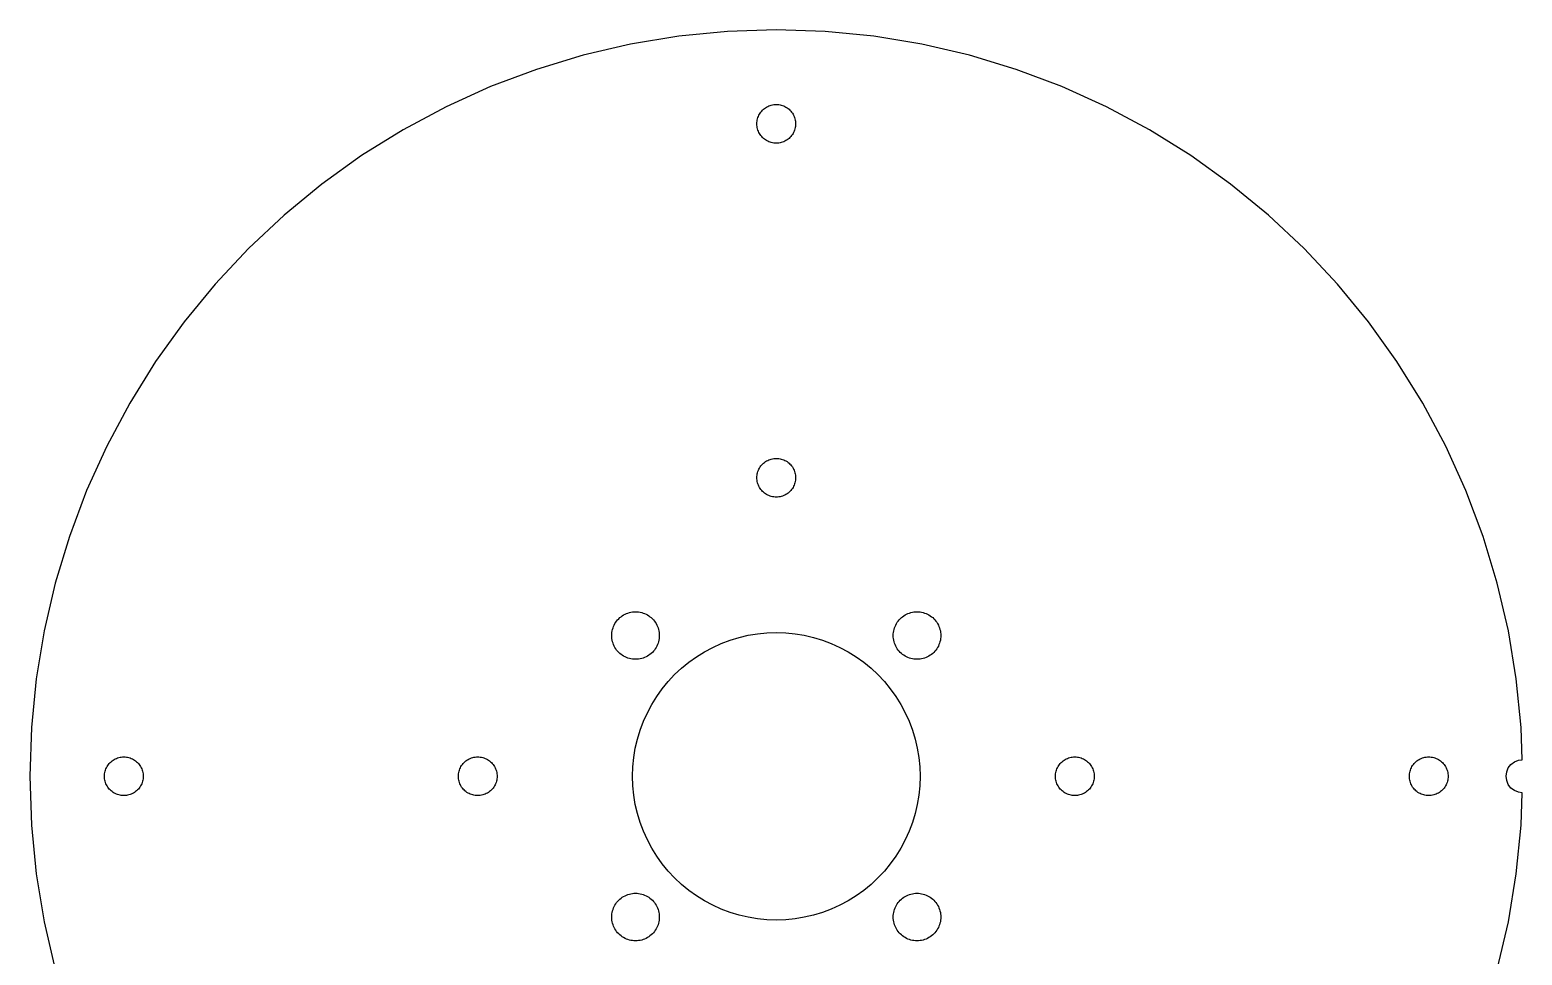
# Model space of a CAD drawing. Header units: metres. Extents: x -68 to 67, y -68 to 68.
# Drawn here: x -67.5 to 67.5, y -16.2 to 67.5 of the extents above; entities that cross this region are included whole.
import ezdxf

# ---------------------------------------------------------------- set-up
doc = ezdxf.new("R2010")
doc.units = ezdxf.units.M

msp = doc.modelspace()

# ---------------------------------------------------------------- linework, layer by layer
for p, q in [((0, 67.5), (-4.4147, 67.3555)), ((4.4147, 67.3555), (0, 67.5)), ((-13.1686, 66.203), (-17.4703, 65.2)), ((-8.81052, 66.9225), (-13.1686, 66.203)), ((-4.4147, 67.3555), (-8.81052, 66.9225)), ((8.81052, 66.9225), (4.4147, 67.3555)), ((13.1686, 66.203), (8.81052, 66.9225)), ((17.4703, 65.2), (13.1686, 66.203)), ((-17.4703, 65.2), (-21.6972, 63.9178)), ((21.6972, 63.9178), (17.4703, 65.2)), ((-21.6972, 63.9178), (-25.8311, 62.3619)), ((25.8311, 62.3619), (21.6972, 63.9178)), ((-25.8311, 62.3619), (-29.8545, 60.5389)), ((29.8545, 60.5389), (25.8311, 62.3619)), ((-0.3414, 60.7164), (-0.228409, 60.735)), ((-0.228409, 60.735), (-0.114441, 60.7462)), ((-0.114441, 60.7462), (0, 60.75)), ((0, 60.75), (0.114441, 60.7462)), ((0.114441, 60.7462), (0.228409, 60.735)), ((0.228409, 60.735), (0.3414, 60.7164)), ((-29.8545, 60.5389), (-33.75, 58.4567)), ((-1.71637, 59.3414), (-1.69037, 59.4529)), ((-1.69037, 59.4529), (-1.65712, 59.5625)), ((-1.65712, 59.5625), (-1.61678, 59.6697)), ((-1.61678, 59.6697), (-1.56952, 59.774)), ((-1.56952, 59.774), (-1.51553, 59.875)), ((-1.51553, 59.875), (-1.45506, 59.9722)), ((-1.45506, 59.9722), (-1.38837, 60.0653)), ((-1.38837, 60.0653), (-1.31572, 60.1539)), ((-1.31572, 60.1539), (-1.23743, 60.2374)), ((-1.23743, 60.2374), (-1.15385, 60.3157)), ((-1.15385, 60.3157), (-1.06532, 60.3884)), ((-1.06532, 60.3884), (-0.972244, 60.4551)), ((-0.972244, 60.4551), (-0.875, 60.5155)), ((-0.875, 60.5155), (-0.774002, 60.5695)), ((-0.774002, 60.5695), (-0.669693, 60.6168)), ((-0.669693, 60.6168), (-0.562515, 60.6571)), ((-0.562515, 60.6571), (-0.452927, 60.6904)), ((-0.452927, 60.6904), (-0.3414, 60.7164)), ((0.3414, 60.7164), (0.452927, 60.6904)), ((0.452927, 60.6904), (0.562515, 60.6571)), ((0.562515, 60.6571), (0.669693, 60.6168)), ((0.669693, 60.6168), (0.774002, 60.5695)), ((0.774002, 60.5695), (0.875, 60.5155)), ((0.875, 60.5155), (0.972244, 60.4551)), ((0.972244, 60.4551), (1.06532, 60.3884)), ((1.06532, 60.3884), (1.15385, 60.3157)), ((1.15385, 60.3157), (1.23743, 60.2374)), ((1.23743, 60.2374), (1.31572, 60.1539)), ((1.31572, 60.1539), (1.38837, 60.0653)), ((1.38837, 60.0653), (1.45506, 59.9722)), ((1.45506, 59.9722), (1.51553, 59.875)), ((1.51553, 59.875), (1.56952, 59.774)), ((1.56952, 59.774), (1.61678, 59.6697)), ((1.61678, 59.6697), (1.65712, 59.5625)), ((1.65712, 59.5625), (1.69037, 59.4529)), ((1.69037, 59.4529), (1.71637, 59.3414)), ((33.75, 58.4567), (29.8545, 60.5389)), ((-33.75, 58.4567), (-37.501, 56.1242)), ((-1.75, 59), (-1.74625, 59.1144)), ((-1.74625, 58.8855), (-1.75, 59)), ((-1.74625, 59.1144), (-1.73502, 59.2284)), ((-1.73502, 58.7716), (-1.74625, 58.8855)), ((-1.73502, 59.2284), (-1.71637, 59.3414)), ((-1.71637, 58.6586), (-1.73502, 58.7716)), ((-1.69037, 58.5471), (-1.71637, 58.6586)), ((-1.65712, 58.4375), (-1.69037, 58.5471)), ((-1.61678, 58.3303), (-1.65712, 58.4375)), ((-1.56952, 58.226), (-1.61678, 58.3303)), ((-1.51553, 58.125), (-1.56952, 58.226)), ((-1.45506, 58.0277), (-1.51553, 58.125)), ((1.51553, 58.125), (1.45506, 58.0277)), ((1.56952, 58.226), (1.51553, 58.125)), ((1.61678, 58.3303), (1.56952, 58.226)), ((1.65712, 58.4375), (1.61678, 58.3303)), ((1.69037, 58.5471), (1.65712, 58.4375)), ((1.71637, 58.6586), (1.69037, 58.5471)), ((1.71637, 59.3414), (1.73502, 59.2284)), ((1.73502, 58.7716), (1.71637, 58.6586)), ((1.73502, 59.2284), (1.74625, 59.1144)), ((1.74625, 58.8855), (1.73502, 58.7716)), ((1.74625, 59.1144), (1.75, 59)), ((1.75, 59), (1.74625, 58.8855)), ((37.501, 56.1242), (33.75, 58.4567)), ((-1.38837, 57.9347), (-1.45506, 58.0277)), ((-1.31572, 57.8461), (-1.38837, 57.9347)), ((-1.23743, 57.7626), (-1.31572, 57.8461)), ((-1.15385, 57.6843), (-1.23743, 57.7626)), ((-1.06532, 57.6116), (-1.15385, 57.6843)), ((-0.972244, 57.5449), (-1.06532, 57.6116)), ((-0.875, 57.4845), (-0.972244, 57.5449)), ((-0.774002, 57.4305), (-0.875, 57.4845)), ((-0.669693, 57.3832), (-0.774002, 57.4305)), ((-0.562515, 57.3429), (-0.669693, 57.3832)), ((-0.452927, 57.3096), (-0.562515, 57.3429)), ((-0.3414, 57.2836), (-0.452927, 57.3096)), ((-0.228409, 57.265), (-0.3414, 57.2836)), ((-0.114441, 57.2537), (-0.228409, 57.265)), ((0, 57.25), (-0.114441, 57.2537)), ((0.114441, 57.2537), (0, 57.25)), ((0.228409, 57.265), (0.114441, 57.2537)), ((0.3414, 57.2836), (0.228409, 57.265)), ((0.452927, 57.3096), (0.3414, 57.2836)), ((0.562515, 57.3429), (0.452927, 57.3096)), ((0.669693, 57.3832), (0.562515, 57.3429)), ((0.774002, 57.4305), (0.669693, 57.3832)), ((0.875, 57.4845), (0.774002, 57.4305)), ((0.972244, 57.5449), (0.875, 57.4845)), ((1.06532, 57.6116), (0.972244, 57.5449)), ((1.15385, 57.6843), (1.06532, 57.6116)), ((1.23743, 57.7626), (1.15385, 57.6843)), ((1.31572, 57.8461), (1.23743, 57.7626)), ((1.38837, 57.9347), (1.31572, 57.8461)), ((1.45506, 58.0277), (1.38837, 57.9347)), ((-37.501, 56.1242), (-41.0914, 53.5513)), ((41.0914, 53.5513), (37.501, 56.1242)), ((-41.0914, 53.5513), (-44.5058, 50.7492)), ((44.5058, 50.7492), (41.0914, 53.5513)), ((-44.5058, 50.7492), (-47.7297, 47.7297)), ((47.7297, 47.7297), (44.5058, 50.7492)), ((-47.7297, 47.7297), (-50.7492, 44.5058)), ((50.7492, 44.5058), (47.7297, 47.7297)), ((-50.7492, 44.5058), (-53.5513, 41.0914)), ((53.5513, 41.0914), (50.7492, 44.5058)), ((-53.5513, 41.0914), (-56.1242, 37.501)), ((56.1242, 37.501), (53.5513, 41.0914)), ((-56.1242, 37.501), (-58.4567, 33.75)), ((58.4567, 33.75), (56.1242, 37.501)), ((-58.4567, 33.75), (-60.5389, 29.8545)), ((60.5389, 29.8545), (58.4567, 33.75)), ((-60.5389, 29.8545), (-62.3619, 25.8311)), ((62.3619, 25.8311), (60.5389, 29.8545)), ((-1.15385, 28.3157), (-1.06532, 28.3884)), ((-1.06532, 28.3884), (-0.972244, 28.4551)), ((-0.972244, 28.4551), (-0.875, 28.5155)), ((-0.875, 28.5155), (-0.774002, 28.5695)), ((-0.774002, 28.5695), (-0.669693, 28.6168)), ((-0.669693, 28.6168), (-0.562515, 28.6571)), ((-0.562515, 28.6571), (-0.452927, 28.6904)), ((-0.452927, 28.6904), (-0.3414, 28.7164)), ((-0.3414, 28.7164), (-0.228409, 28.735)), ((-0.228409, 28.735), (-0.114441, 28.7462)), ((-0.114441, 28.7462), (0, 28.75)), ((0, 28.75), (0.114441, 28.7462)), ((0.114441, 28.7462), (0.228409, 28.735)), ((0.228409, 28.735), (0.3414, 28.7164)), ((0.3414, 28.7164), (0.452927, 28.6904)), ((0.452927, 28.6904), (0.562515, 28.6571)), ((0.562515, 28.6571), (0.669693, 28.6168)), ((0.669693, 28.6168), (0.774002, 28.5695)), ((0.774002, 28.5695), (0.875, 28.5155)), ((0.875, 28.5155), (0.972244, 28.4551)), ((0.972244, 28.4551), (1.06532, 28.3884)), ((1.06532, 28.3884), (1.15385, 28.3157)), ((-1.75, 27), (-1.74625, 27.1144)), ((-1.74625, 26.8855), (-1.75, 27)), ((-1.74625, 27.1144), (-1.73502, 27.2284)), ((-1.73502, 27.2284), (-1.71637, 27.3414)), ((-1.71637, 27.3414), (-1.69037, 27.4529)), ((-1.69037, 27.4529), (-1.65712, 27.5625)), ((-1.65712, 27.5625), (-1.61678, 27.6697)), ((-1.61678, 27.6697), (-1.56952, 27.774)), ((-1.56952, 27.774), (-1.51553, 27.875)), ((-1.51553, 27.875), (-1.45506, 27.9722)), ((-1.45506, 27.9722), (-1.38837, 28.0653)), ((-1.38837, 28.0653), (-1.31572, 28.1539)), ((-1.31572, 28.1539), (-1.23743, 28.2374)), ((-1.23743, 28.2374), (-1.15385, 28.3157)), ((1.15385, 28.3157), (1.23743, 28.2374)), ((1.23743, 28.2374), (1.31572, 28.1539)), ((1.31572, 28.1539), (1.38837, 28.0653)), ((1.38837, 28.0653), (1.45506, 27.9722)), ((1.45506, 27.9722), (1.51553, 27.875)), ((1.51553, 27.875), (1.56952, 27.774)), ((1.56952, 27.774), (1.61678, 27.6697)), ((1.61678, 27.6697), (1.65712, 27.5625)), ((1.65712, 27.5625), (1.69037, 27.4529)), ((1.69037, 27.4529), (1.71637, 27.3414)), ((1.71637, 27.3414), (1.73502, 27.2284)), ((1.73502, 27.2284), (1.74625, 27.1144)), ((1.74625, 27.1144), (1.75, 27)), ((1.75, 27), (1.74625, 26.8855)), ((-62.3619, 25.8311), (-63.9178, 21.6972)), ((-1.73502, 26.7716), (-1.74625, 26.8855)), ((-1.71637, 26.6586), (-1.73502, 26.7716)), ((-1.69037, 26.5471), (-1.71637, 26.6586)), ((-1.65712, 26.4375), (-1.69037, 26.5471)), ((-1.61678, 26.3303), (-1.65712, 26.4375)), ((-1.56952, 26.226), (-1.61678, 26.3303)), ((-1.51553, 26.125), (-1.56952, 26.226)), ((-1.45506, 26.0277), (-1.51553, 26.125)), ((-1.38837, 25.9347), (-1.45506, 26.0277)), ((-1.31572, 25.8461), (-1.38837, 25.9347)), ((-1.23743, 25.7626), (-1.31572, 25.8461)), ((-1.15385, 25.6843), (-1.23743, 25.7626)), ((-1.06532, 25.6116), (-1.15385, 25.6843)), ((1.15385, 25.6843), (1.06532, 25.6116)), ((1.23743, 25.7626), (1.15385, 25.6843)), ((1.31572, 25.8461), (1.23743, 25.7626)), ((1.38837, 25.9347), (1.31572, 25.8461)), ((1.45506, 26.0277), (1.38837, 25.9347)), ((1.51553, 26.125), (1.45506, 26.0277)), ((1.56952, 26.226), (1.51553, 26.125)), ((1.61678, 26.3303), (1.56952, 26.226)), ((1.65712, 26.4375), (1.61678, 26.3303)), ((1.69037, 26.5471), (1.65712, 26.4375)), ((1.71637, 26.6586), (1.69037, 26.5471)), ((1.73502, 26.7716), (1.71637, 26.6586)), ((1.74625, 26.8855), (1.73502, 26.7716)), ((63.9178, 21.6972), (62.3619, 25.8311)), ((-0.972244, 25.5449), (-1.06532, 25.6116)), ((-0.875, 25.4845), (-0.972244, 25.5449)), ((-0.774002, 25.4305), (-0.875, 25.4845)), ((-0.669693, 25.3832), (-0.774002, 25.4305)), ((-0.562515, 25.3429), (-0.669693, 25.3832)), ((-0.452927, 25.3096), (-0.562515, 25.3429)), ((-0.3414, 25.2836), (-0.452927, 25.3096)), ((-0.228409, 25.265), (-0.3414, 25.2836)), ((-0.114441, 25.2537), (-0.228409, 25.265)), ((0, 25.25), (-0.114441, 25.2537)), ((0.114441, 25.2537), (0, 25.25)), ((0.228409, 25.265), (0.114441, 25.2537)), ((0.3414, 25.2836), (0.228409, 25.265)), ((0.452927, 25.3096), (0.3414, 25.2836)), ((0.562515, 25.3429), (0.452927, 25.3096)), ((0.669693, 25.3832), (0.562515, 25.3429)), ((0.774002, 25.4305), (0.669693, 25.3832)), ((0.875, 25.4845), (0.774002, 25.4305)), ((0.972244, 25.5449), (0.875, 25.4845)), ((1.06532, 25.6116), (0.972244, 25.5449)), ((-63.9178, 21.6972), (-65.2, 17.4703)), ((65.2, 17.4703), (63.9178, 21.6972)), ((-65.2, 17.4703), (-66.203, 13.1686)), ((66.203, 13.1686), (65.2, 17.4703)), ((-13.1474, 14.8366), (-13.0085, 14.8595)), ((-13.0085, 14.8595), (-12.8685, 14.8733)), ((-12.8685, 14.8733), (-12.7279, 14.8779)), ((-12.7279, 14.8779), (-12.5873, 14.8733)), ((-12.5873, 14.8733), (-12.4473, 14.8595)), ((-12.4473, 14.8595), (-12.3085, 14.8366)), ((12.3085, 14.8366), (12.4473, 14.8595)), ((12.4473, 14.8595), (12.5873, 14.8733)), ((12.5873, 14.8733), (12.7279, 14.8779)), ((12.7279, 14.8779), (12.8685, 14.8733)), ((12.8685, 14.8733), (13.0085, 14.8595)), ((13.0085, 14.8595), (13.1474, 14.8366)), ((-14.7638, 13.419), (-14.7142, 13.5507)), ((-14.7142, 13.5507), (-14.6562, 13.6788)), ((-14.6562, 13.6788), (-14.5899, 13.8029)), ((-14.5899, 13.8029), (-14.5156, 13.9224)), ((-14.5156, 13.9224), (-14.4336, 14.0368)), ((-14.4336, 14.0368), (-14.3444, 14.1455)), ((-14.3444, 14.1455), (-14.2482, 14.2482)), ((-14.2482, 14.2482), (-14.1455, 14.3444)), ((-14.1455, 14.3444), (-14.0368, 14.4336)), ((-14.0368, 14.4336), (-13.9224, 14.5156)), ((-13.9224, 14.5156), (-13.8029, 14.5899)), ((-13.8029, 14.5899), (-13.6788, 14.6562)), ((-13.6788, 14.6562), (-13.5507, 14.7142)), ((-13.5507, 14.7142), (-13.419, 14.7638)), ((-13.419, 14.7638), (-13.2844, 14.8047)), ((-13.2844, 14.8047), (-13.1474, 14.8366)), ((-12.3085, 14.8366), (-12.1714, 14.8047)), ((-12.1714, 14.8047), (-12.0368, 14.7638)), ((-12.0368, 14.7638), (-11.9052, 14.7142)), ((-11.9052, 14.7142), (-11.777, 14.6562)), ((-11.777, 14.6562), (-11.6529, 14.5899)), ((-11.6529, 14.5899), (-11.5334, 14.5156)), ((-11.5334, 14.5156), (-11.4191, 14.4336)), ((-11.4191, 14.4336), (-11.3103, 14.3444)), ((-11.3103, 14.3444), (-11.2076, 14.2482)), ((-11.2076, 14.2482), (-11.1115, 14.1455)), ((-11.1115, 14.1455), (-11.0222, 14.0368)), ((-11.0222, 14.0368), (-10.9403, 13.9224)), ((-10.9403, 13.9224), (-10.866, 13.8029)), ((-10.866, 13.8029), (-10.7996, 13.6788)), ((-10.7996, 13.6788), (-10.7416, 13.5507)), ((-10.7416, 13.5507), (-10.692, 13.419)), ((10.692, 13.419), (10.7416, 13.5507)), ((10.7416, 13.5507), (10.7996, 13.6788)), ((10.7996, 13.6788), (10.866, 13.8029)), ((10.866, 13.8029), (10.9403, 13.9224)), ((10.9403, 13.9224), (11.0222, 14.0368)), ((11.0222, 14.0368), (11.1115, 14.1455)), ((11.1115, 14.1455), (11.2076, 14.2482)), ((11.2076, 14.2482), (11.3103, 14.3444)), ((11.3103, 14.3444), (11.4191, 14.4336)), ((11.4191, 14.4336), (11.5334, 14.5156)), ((11.5334, 14.5156), (11.6529, 14.5899)), ((11.6529, 14.5899), (11.777, 14.6562)), ((11.777, 14.6562), (11.9052, 14.7142)), ((11.9052, 14.7142), (12.0368, 14.7638)), ((12.0368, 14.7638), (12.1714, 14.8047)), ((12.1714, 14.8047), (12.3085, 14.8366)), ((13.1474, 14.8366), (13.2844, 14.8047)), ((13.2844, 14.8047), (13.419, 14.7638)), ((13.419, 14.7638), (13.5507, 14.7142)), ((13.5507, 14.7142), (13.6788, 14.6562)), ((13.6788, 14.6562), (13.8029, 14.5899)), ((13.8029, 14.5899), (13.9224, 14.5156)), ((13.9224, 14.5156), (14.0368, 14.4336)), ((14.0368, 14.4336), (14.1455, 14.3444)), ((14.1455, 14.3444), (14.2482, 14.2482)), ((14.2482, 14.2482), (14.3444, 14.1455)), ((14.3444, 14.1455), (14.4336, 14.0368)), ((14.4336, 14.0368), (14.5156, 13.9224)), ((14.5156, 13.9224), (14.5899, 13.8029)), ((14.5899, 13.8029), (14.6562, 13.6788)), ((14.6562, 13.6788), (14.7142, 13.5507)), ((14.7142, 13.5507), (14.7638, 13.419)), ((-66.203, 13.1686), (-66.9225, 8.81052)), ((-14.8779, 12.7279), (-14.8733, 12.8685)), ((-14.8733, 12.5873), (-14.8779, 12.7279)), ((-14.8733, 12.8685), (-14.8595, 13.0085)), ((-14.8595, 12.4473), (-14.8733, 12.5873)), ((-14.8595, 13.0085), (-14.8366, 13.1474)), ((-14.8366, 12.3085), (-14.8595, 12.4473)), ((-14.8366, 13.1474), (-14.8047, 13.2844)), ((-14.8047, 12.1714), (-14.8366, 12.3085)), ((-14.8047, 13.2844), (-14.7638, 13.419)), ((-14.7638, 12.0368), (-14.8047, 12.1714)), ((-10.692, 13.419), (-10.6512, 13.2844)), ((-10.6512, 12.1714), (-10.692, 12.0368)), ((-10.6512, 13.2844), (-10.6192, 13.1474)), ((-10.6192, 12.3085), (-10.6512, 12.1714)), ((-10.6192, 13.1474), (-10.5963, 13.0085)), ((-10.5963, 12.4473), (-10.6192, 12.3085)), ((-10.5963, 13.0085), (-10.5825, 12.8685)), ((-10.5825, 12.5873), (-10.5963, 12.4473)), ((-10.5825, 12.8685), (-10.5779, 12.7279)), ((-10.5779, 12.7279), (-10.5825, 12.5873)), ((-4.97488, 12.0104), (-4.17871, 12.3101)), ((-4.17871, 12.3101), (-3.36464, 12.557)), ((-3.36464, 12.557), (-2.53616, 12.7502)), ((-2.53616, 12.7502), (-1.69684, 12.8888)), ((-1.69684, 12.8888), (-0.850235, 12.9722)), ((-0.850235, 12.9722), (0, 13)), ((0, 13), (0.850235, 12.9722)), ((0.850235, 12.9722), (1.69684, 12.8888)), ((1.69684, 12.8888), (2.53616, 12.7502)), ((2.53616, 12.7502), (3.36464, 12.557)), ((3.36464, 12.557), (4.17871, 12.3101)), ((4.17871, 12.3101), (4.97488, 12.0104)), ((10.5779, 12.7279), (10.5825, 12.8685)), ((10.5825, 12.5873), (10.5779, 12.7279)), ((10.5825, 12.8685), (10.5963, 13.0085)), ((10.5963, 12.4473), (10.5825, 12.5873)), ((10.5963, 13.0085), (10.6192, 13.1474)), ((10.6192, 12.3085), (10.5963, 12.4473)), ((10.6192, 13.1474), (10.6512, 13.2844)), ((10.6512, 12.1714), (10.6192, 12.3085)), ((10.6512, 13.2844), (10.692, 13.419)), ((10.692, 12.0368), (10.6512, 12.1714)), ((14.7638, 13.419), (14.8047, 13.2844)), ((14.8047, 12.1714), (14.7638, 12.0368)), ((14.8047, 13.2844), (14.8366, 13.1474)), ((14.8366, 12.3085), (14.8047, 12.1714)), ((14.8366, 13.1474), (14.8595, 13.0085)), ((14.8595, 12.4473), (14.8366, 12.3085)), ((14.8595, 13.0085), (14.8733, 12.8685)), ((14.8733, 12.5873), (14.8595, 12.4473)), ((14.8733, 12.8685), (14.8779, 12.7279)), ((14.8779, 12.7279), (14.8733, 12.5873)), ((66.9225, 8.81052), (66.203, 13.1686)), ((-14.7142, 11.9052), (-14.7638, 12.0368)), ((-14.6562, 11.777), (-14.7142, 11.9052)), ((-14.5899, 11.6529), (-14.6562, 11.777)), ((-14.5156, 11.5334), (-14.5899, 11.6529)), ((-14.4336, 11.4191), (-14.5156, 11.5334)), ((-14.3444, 11.3103), (-14.4336, 11.4191)), ((-14.2482, 11.2076), (-14.3444, 11.3103)), ((-14.1455, 11.1115), (-14.2482, 11.2076)), ((-14.0368, 11.0222), (-14.1455, 11.1115)), ((-13.9224, 10.9403), (-14.0368, 11.0222)), ((-13.8029, 10.866), (-13.9224, 10.9403)), ((-13.6788, 10.7996), (-13.8029, 10.866)), ((-13.5507, 10.7416), (-13.6788, 10.7996)), ((-11.777, 10.7996), (-11.9052, 10.7416)), ((-11.6529, 10.866), (-11.777, 10.7996)), ((-11.5334, 10.9403), (-11.6529, 10.866)), ((-11.4191, 11.0222), (-11.5334, 10.9403)), ((-11.3103, 11.1115), (-11.4191, 11.0222)), ((-11.2076, 11.2076), (-11.3103, 11.1115)), ((-11.1115, 11.3103), (-11.2076, 11.2076)), ((-11.0222, 11.4191), (-11.1115, 11.3103)), ((-10.9403, 11.5334), (-11.0222, 11.4191)), ((-10.866, 11.6529), (-10.9403, 11.5334)), ((-10.7996, 11.777), (-10.866, 11.6529)), ((-10.7416, 11.9052), (-10.7996, 11.777)), ((-10.692, 12.0368), (-10.7416, 11.9052)), ((-7.91389, 10.3136), (-7.22241, 10.8091)), ((-7.22241, 10.8091), (-6.5, 11.2583)), ((-6.5, 11.2583), (-5.74974, 11.6593)), ((-5.74974, 11.6593), (-4.97488, 12.0104)), ((4.97488, 12.0104), (5.74974, 11.6593)), ((5.74974, 11.6593), (6.5, 11.2583)), ((6.5, 11.2583), (7.22241, 10.8091)), ((7.22241, 10.8091), (7.91389, 10.3136)), ((10.7416, 11.9052), (10.692, 12.0368)), ((10.7996, 11.777), (10.7416, 11.9052)), ((10.866, 11.6529), (10.7996, 11.777)), ((10.9403, 11.5334), (10.866, 11.6529)), ((11.0222, 11.4191), (10.9403, 11.5334)), ((11.1115, 11.3103), (11.0222, 11.4191)), ((11.2076, 11.2076), (11.1115, 11.3103)), ((11.3103, 11.1115), (11.2076, 11.2076)), ((11.4191, 11.0222), (11.3103, 11.1115)), ((11.5334, 10.9403), (11.4191, 11.0222)), ((11.6529, 10.866), (11.5334, 10.9403)), ((11.777, 10.7996), (11.6529, 10.866)), ((11.9052, 10.7416), (11.777, 10.7996)), ((13.6788, 10.7996), (13.5507, 10.7416)), ((13.8029, 10.866), (13.6788, 10.7996)), ((13.9224, 10.9403), (13.8029, 10.866)), ((14.0368, 11.0222), (13.9224, 10.9403)), ((14.1455, 11.1115), (14.0368, 11.0222)), ((14.2482, 11.2076), (14.1455, 11.1115)), ((14.3444, 11.3103), (14.2482, 11.2076)), ((14.4336, 11.4191), (14.3444, 11.3103)), ((14.5156, 11.5334), (14.4336, 11.4191)), ((14.5899, 11.6529), (14.5156, 11.5334)), ((14.6562, 11.777), (14.5899, 11.6529)), ((14.7142, 11.9052), (14.6562, 11.777)), ((14.7638, 12.0368), (14.7142, 11.9052)), ((-13.419, 10.692), (-13.5507, 10.7416)), ((-13.2844, 10.6512), (-13.419, 10.692)), ((-13.1474, 10.6192), (-13.2844, 10.6512)), ((-13.0085, 10.5963), (-13.1474, 10.6192)), ((-12.8685, 10.5825), (-13.0085, 10.5963)), ((-12.7279, 10.5779), (-12.8685, 10.5825)), ((-12.5873, 10.5825), (-12.7279, 10.5779)), ((-12.4473, 10.5963), (-12.5873, 10.5825)), ((-12.3085, 10.6192), (-12.4473, 10.5963)), ((-12.1714, 10.6512), (-12.3085, 10.6192)), ((-12.0368, 10.692), (-12.1714, 10.6512)), ((-11.9052, 10.7416), (-12.0368, 10.692)), ((-9.19238, 9.19238), (-8.57149, 9.77391)), ((-8.57149, 9.77391), (-7.91389, 10.3136)), ((7.91389, 10.3136), (8.57149, 9.77391)), ((8.57149, 9.77391), (9.19238, 9.19238)), ((12.0368, 10.692), (11.9052, 10.7416)), ((12.1714, 10.6512), (12.0368, 10.692)), ((12.3085, 10.6192), (12.1714, 10.6512)), ((12.4473, 10.5963), (12.3085, 10.6192)), ((12.5873, 10.5825), (12.4473, 10.5963)), ((12.7279, 10.5779), (12.5873, 10.5825)), ((12.8685, 10.5825), (12.7279, 10.5779)), ((13.0085, 10.5963), (12.8685, 10.5825)), ((13.1474, 10.6192), (13.0085, 10.5963)), ((13.2844, 10.6512), (13.1474, 10.6192)), ((13.419, 10.692), (13.2844, 10.6512)), ((13.5507, 10.7416), (13.419, 10.692)), ((-66.9225, 8.81052), (-67.3555, 4.4147)), ((-10.3136, 7.91389), (-9.77391, 8.57149)), ((-9.77391, 8.57149), (-9.19238, 9.19238)), ((9.19238, 9.19238), (9.77391, 8.57149)), ((9.77391, 8.57149), (10.3136, 7.91389)), ((67.3555, 4.4147), (66.9225, 8.81052)), ((-11.2583, 6.5), (-10.8091, 7.22241)), ((-10.8091, 7.22241), (-10.3136, 7.91389)), ((10.3136, 7.91389), (10.8091, 7.22241)), ((10.8091, 7.22241), (11.2583, 6.5)), ((-12.0104, 4.97488), (-11.6593, 5.74974)), ((-11.6593, 5.74974), (-11.2583, 6.5)), ((11.2583, 6.5), (11.6593, 5.74974)), ((11.6593, 5.74974), (12.0104, 4.97488)), ((-67.3555, 4.4147), (-67.5, 0)), ((-12.557, 3.36464), (-12.3101, 4.17871)), ((-12.3101, 4.17871), (-12.0104, 4.97488)), ((12.0104, 4.97488), (12.3101, 4.17871)), ((12.3101, 4.17871), (12.557, 3.36464)), ((67.4511, 1.49356), (67.3555, 4.4147)), ((-12.7502, 2.53616), (-12.557, 3.36464)), ((12.557, 3.36464), (12.7502, 2.53616)), ((-60.1539, 1.31572), (-60.0653, 1.38837)), ((-60.0653, 1.38837), (-59.9722, 1.45506)), ((-59.9722, 1.45506), (-59.875, 1.51553)), ((-59.875, 1.51553), (-59.774, 1.56952)), ((-59.774, 1.56952), (-59.6697, 1.61678)), ((-59.6697, 1.61678), (-59.5625, 1.65712)), ((-59.5625, 1.65712), (-59.4529, 1.69037)), ((-59.4529, 1.69037), (-59.3414, 1.71637)), ((-59.3414, 1.71637), (-59.2284, 1.73502)), ((-59.2284, 1.73502), (-59.1144, 1.74625)), ((-59.1144, 1.74625), (-59, 1.75)), ((-59, 1.75), (-58.8855, 1.74625)), ((-58.8855, 1.74625), (-58.7716, 1.73502)), ((-58.7716, 1.73502), (-58.6586, 1.71637)), ((-58.6586, 1.71637), (-58.5471, 1.69037)), ((-58.5471, 1.69037), (-58.4375, 1.65712)), ((-58.4375, 1.65712), (-58.3303, 1.61678)), ((-58.3303, 1.61678), (-58.226, 1.56952)), ((-58.226, 1.56952), (-58.125, 1.51553)), ((-58.125, 1.51553), (-58.0277, 1.45506)), ((-58.0277, 1.45506), (-57.9347, 1.38837)), ((-57.9347, 1.38837), (-57.8461, 1.31572)), ((-28.1539, 1.31572), (-28.0653, 1.38837)), ((-28.0653, 1.38837), (-27.9722, 1.45506)), ((-27.9722, 1.45506), (-27.875, 1.51553)), ((-27.875, 1.51553), (-27.774, 1.56952)), ((-27.774, 1.56952), (-27.6697, 1.61678)), ((-27.6697, 1.61678), (-27.5625, 1.65712)), ((-27.5625, 1.65712), (-27.4529, 1.69037)), ((-27.4529, 1.69037), (-27.3414, 1.71637)), ((-27.3414, 1.71637), (-27.2284, 1.73502)), ((-27.2284, 1.73502), (-27.1144, 1.74625)), ((-27.1144, 1.74625), (-27, 1.75)), ((-27, 1.75), (-26.8855, 1.74625)), ((-26.8855, 1.74625), (-26.7716, 1.73502)), ((-26.7716, 1.73502), (-26.6586, 1.71637)), ((-26.6586, 1.71637), (-26.5471, 1.69037)), ((-26.5471, 1.69037), (-26.4375, 1.65712)), ((-26.4375, 1.65712), (-26.3303, 1.61678)), ((-26.3303, 1.61678), (-26.226, 1.56952)), ((-26.226, 1.56952), (-26.125, 1.51553)), ((-26.125, 1.51553), (-26.0277, 1.45506)), ((-26.0277, 1.45506), (-25.9347, 1.38837)), ((-25.9347, 1.38837), (-25.8461, 1.31572)), ((-12.9722, 0.850235), (-12.8888, 1.69684)), ((-12.8888, 1.69684), (-12.7502, 2.53616)), ((12.7502, 2.53616), (12.8888, 1.69684)), ((12.8888, 1.69684), (12.9722, 0.850235)), ((25.8461, 1.31572), (25.9347, 1.38837)), ((25.9347, 1.38837), (26.0277, 1.45506)), ((26.0277, 1.45506), (26.125, 1.51553)), ((26.125, 1.51553), (26.226, 1.56952)), ((26.226, 1.56952), (26.3303, 1.61678)), ((26.3303, 1.61678), (26.4375, 1.65712)), ((26.4375, 1.65712), (26.5471, 1.69037)), ((26.5471, 1.69037), (26.6586, 1.71637)), ((26.6586, 1.71637), (26.7716, 1.73502)), ((26.7716, 1.73502), (26.8855, 1.74625)), ((26.8855, 1.74625), (27, 1.75)), ((27, 1.75), (27.1144, 1.74625)), ((27.1144, 1.74625), (27.2284, 1.73502)), ((27.2284, 1.73502), (27.3414, 1.71637)), ((27.3414, 1.71637), (27.4529, 1.69037)), ((27.4529, 1.69037), (27.5625, 1.65712)), ((27.5625, 1.65712), (27.6697, 1.61678)), ((27.6697, 1.61678), (27.774, 1.56952)), ((27.774, 1.56952), (27.875, 1.51553)), ((27.875, 1.51553), (27.9722, 1.45506)), ((27.9722, 1.45506), (28.0653, 1.38837)), ((28.0653, 1.38837), (28.1539, 1.31572)), ((57.8461, 1.31572), (57.9347, 1.38837)), ((57.9347, 1.38837), (58.0277, 1.45506)), ((58.0277, 1.45506), (58.125, 1.51553)), ((58.125, 1.51553), (58.226, 1.56952)), ((58.226, 1.56952), (58.3303, 1.61678)), ((58.3303, 1.61678), (58.4375, 1.65712)), ((58.4375, 1.65712), (58.5471, 1.69037)), ((58.5471, 1.69037), (58.6586, 1.71637)), ((58.6586, 1.71637), (58.7716, 1.73502)), ((58.7716, 1.73502), (58.8855, 1.74625)), ((58.8855, 1.74625), (59, 1.75)), ((59, 1.75), (59.1144, 1.74625)), ((59.1144, 1.74625), (59.2284, 1.73502)), ((59.2284, 1.73502), (59.3414, 1.71637)), ((59.3414, 1.71637), (59.4529, 1.69037)), ((59.4529, 1.69037), (59.5625, 1.65712)), ((59.5625, 1.65712), (59.6697, 1.61678)), ((59.6697, 1.61678), (59.774, 1.56952)), ((59.774, 1.56952), (59.875, 1.51553)), ((59.875, 1.51553), (59.9722, 1.45506)), ((59.9722, 1.45506), (60.0653, 1.38837)), ((60.0653, 1.38837), (60.1539, 1.31572)), ((66.75, 1.29903), (67.1118, 1.44888)), ((67.1118, 1.44888), (67.4511, 1.49356)), ((-67.5, 0), (-67.3555, -4.4147)), ((-60.75, 0), (-60.7462, 0.114441)), ((-60.7462, -0.114441), (-60.75, 0)), ((-60.7462, 0.114441), (-60.735, 0.228409)), ((-60.735, 0.228409), (-60.7164, 0.3414)), ((-60.7164, 0.3414), (-60.6904, 0.452927)), ((-60.6904, 0.452927), (-60.6571, 0.562515)), ((-60.6571, 0.562515), (-60.6168, 0.669693)), ((-60.6168, 0.669693), (-60.5695, 0.774002)), ((-60.5695, 0.774002), (-60.5155, 0.875)), ((-60.5155, 0.875), (-60.4551, 0.972244)), ((-60.4551, 0.972244), (-60.3884, 1.06532)), ((-60.3884, 1.06532), (-60.3157, 1.15385)), ((-60.3157, 1.15385), (-60.2374, 1.23743)), ((-60.2374, 1.23743), (-60.1539, 1.31572)), ((-57.8461, 1.31572), (-57.7626, 1.23743)), ((-57.7626, 1.23743), (-57.6843, 1.15385)), ((-57.6843, 1.15385), (-57.6116, 1.06532)), ((-57.6116, 1.06532), (-57.5449, 0.972244)), ((-57.5449, 0.972244), (-57.4845, 0.875)), ((-57.4845, 0.875), (-57.4305, 0.774002)), ((-57.4305, 0.774002), (-57.3832, 0.669693)), ((-57.3832, 0.669693), (-57.3429, 0.562515)), ((-57.3429, 0.562515), (-57.3096, 0.452927)), ((-57.3096, 0.452927), (-57.2836, 0.3414)), ((-57.2836, 0.3414), (-57.265, 0.228409)), ((-57.265, 0.228409), (-57.2537, 0.114441)), ((-57.2537, 0.114441), (-57.25, 0)), ((-57.25, 0), (-57.2537, -0.114441)), ((-28.75, 0), (-28.7462, 0.114441)), ((-28.7462, -0.114441), (-28.75, 0)), ((-28.7462, 0.114441), (-28.735, 0.228409)), ((-28.735, 0.228409), (-28.7164, 0.3414)), ((-28.7164, 0.3414), (-28.6904, 0.452927)), ((-28.6904, 0.452927), (-28.6571, 0.562515)), ((-28.6571, 0.562515), (-28.6168, 0.669693)), ((-28.6168, 0.669693), (-28.5695, 0.774002)), ((-28.5695, 0.774002), (-28.5155, 0.875)), ((-28.5155, 0.875), (-28.4551, 0.972244)), ((-28.4551, 0.972244), (-28.3884, 1.06532)), ((-28.3884, 1.06532), (-28.3157, 1.15385)), ((-28.3157, 1.15385), (-28.2374, 1.23743)), ((-28.2374, 1.23743), (-28.1539, 1.31572)), ((-25.8461, 1.31572), (-25.7626, 1.23743)), ((-25.7626, 1.23743), (-25.6843, 1.15385)), ((-25.6843, 1.15385), (-25.6116, 1.06532)), ((-25.6116, 1.06532), (-25.5449, 0.972244)), ((-25.5449, 0.972244), (-25.4845, 0.875)), ((-25.4845, 0.875), (-25.4305, 0.774002)), ((-25.4305, 0.774002), (-25.3832, 0.669693)), ((-25.3832, 0.669693), (-25.3429, 0.562515)), ((-25.3429, 0.562515), (-25.3096, 0.452927)), ((-25.3096, 0.452927), (-25.2836, 0.3414)), ((-25.2836, 0.3414), (-25.265, 0.228409)), ((-25.265, 0.228409), (-25.2537, 0.114441)), ((-25.2537, 0.114441), (-25.25, 0)), ((-25.25, 0), (-25.2537, -0.114441)), ((-13, 0), (-12.9722, 0.850235)), ((-12.9722, -0.850235), (-13, 0)), ((12.9722, 0.850235), (13, 0)), ((13, 0), (12.9722, -0.850235)), ((25.25, 0), (25.2537, 0.114441)), ((25.2537, -0.114441), (25.25, 0)), ((25.2537, 0.114441), (25.265, 0.228409)), ((25.265, 0.228409), (25.2836, 0.3414)), ((25.2836, 0.3414), (25.3096, 0.452927)), ((25.3096, 0.452927), (25.3429, 0.562515)), ((25.3429, 0.562515), (25.3832, 0.669693)), ((25.3832, 0.669693), (25.4305, 0.774002)), ((25.4305, 0.774002), (25.4845, 0.875)), ((25.4845, 0.875), (25.5449, 0.972244)), ((25.5449, 0.972244), (25.6116, 1.06532)), ((25.6116, 1.06532), (25.6843, 1.15385)), ((25.6843, 1.15385), (25.7626, 1.23743)), ((25.7626, 1.23743), (25.8461, 1.31572)), ((28.1539, 1.31572), (28.2374, 1.23743)), ((28.2374, 1.23743), (28.3157, 1.15385)), ((28.3157, 1.15385), (28.3884, 1.06532)), ((28.3884, 1.06532), (28.4551, 0.972244)), ((28.4551, 0.972244), (28.5155, 0.875)), ((28.5155, 0.875), (28.5695, 0.774002)), ((28.5695, 0.774002), (28.6168, 0.669693)), ((28.6168, 0.669693), (28.6571, 0.562515)), ((28.6571, 0.562515), (28.6904, 0.452927)), ((28.6904, 0.452927), (28.7164, 0.3414)), ((28.7164, 0.3414), (28.735, 0.228409)), ((28.735, 0.228409), (28.7462, 0.114441)), ((28.7462, 0.114441), (28.75, 0)), ((28.75, 0), (28.7462, -0.114441)), ((57.25, 0), (57.2537, 0.114441)), ((57.2537, -0.114441), (57.25, 0)), ((57.2537, 0.114441), (57.265, 0.228409)), ((57.265, 0.228409), (57.2836, 0.3414)), ((57.2836, 0.3414), (57.3096, 0.452927)), ((57.3096, 0.452927), (57.3429, 0.562515)), ((57.3429, 0.562515), (57.3832, 0.669693)), ((57.3832, 0.669693), (57.4305, 0.774002)), ((57.4305, 0.774002), (57.4845, 0.875)), ((57.4845, 0.875), (57.5449, 0.972244)), ((57.5449, 0.972244), (57.6116, 1.06532)), ((57.6116, 1.06532), (57.6843, 1.15385)), ((57.6843, 1.15385), (57.7626, 1.23743)), ((57.7626, 1.23743), (57.8461, 1.31572)), ((60.1539, 1.31572), (60.2374, 1.23743)), ((60.2374, 1.23743), (60.3157, 1.15385)), ((60.3157, 1.15385), (60.3884, 1.06532)), ((60.3884, 1.06532), (60.4551, 0.972244)), ((60.4551, 0.972244), (60.5155, 0.875)), ((60.5155, 0.875), (60.5695, 0.774002)), ((60.5695, 0.774002), (60.6168, 0.669693)), ((60.6168, 0.669693), (60.6571, 0.562515)), ((60.6571, 0.562515), (60.6904, 0.452927)), ((60.6904, 0.452927), (60.7164, 0.3414)), ((60.7164, 0.3414), (60.735, 0.228409)), ((60.735, 0.228409), (60.7462, 0.114441)), ((60.7462, 0.114441), (60.75, 0)), ((60.75, 0), (60.7462, -0.114441)), ((66, 0), (66.0511, 0.388214)), ((66.0511, -0.388214), (66, 0)), ((66.0511, 0.388214), (66.201, 0.75)), ((66.201, 0.75), (66.4393, 1.06065)), ((66.4393, 1.06065), (66.75, 1.29903)), ((-60.735, -0.228409), (-60.7462, -0.114441)), ((-60.7164, -0.3414), (-60.735, -0.228409)), ((-60.6904, -0.452927), (-60.7164, -0.3414)), ((-60.6571, -0.562515), (-60.6904, -0.452927)), ((-60.6168, -0.669693), (-60.6571, -0.562515)), ((-60.5695, -0.774002), (-60.6168, -0.669693)), ((-60.5155, -0.875), (-60.5695, -0.774002)), ((-60.4551, -0.972244), (-60.5155, -0.875)), ((-60.3884, -1.06532), (-60.4551, -0.972244)), ((-60.3157, -1.15385), (-60.3884, -1.06532)), ((-60.2374, -1.23743), (-60.3157, -1.15385)), ((-60.1539, -1.31572), (-60.2374, -1.23743)), ((-60.0653, -1.38837), (-60.1539, -1.31572)), ((-57.8461, -1.31572), (-57.9347, -1.38837)), ((-57.7626, -1.23743), (-57.8461, -1.31572)), ((-57.6843, -1.15385), (-57.7626, -1.23743)), ((-57.6116, -1.06532), (-57.6843, -1.15385)), ((-57.5449, -0.972244), (-57.6116, -1.06532)), ((-57.4845, -0.875), (-57.5449, -0.972244)), ((-57.4305, -0.774002), (-57.4845, -0.875)), ((-57.3832, -0.669693), (-57.4305, -0.774002)), ((-57.3429, -0.562515), (-57.3832, -0.669693)), ((-57.3096, -0.452927), (-57.3429, -0.562515)), ((-57.2836, -0.3414), (-57.3096, -0.452927)), ((-57.265, -0.228409), (-57.2836, -0.3414)), ((-57.2537, -0.114441), (-57.265, -0.228409)), ((-28.735, -0.228409), (-28.7462, -0.114441)), ((-28.7164, -0.3414), (-28.735, -0.228409)), ((-28.6904, -0.452927), (-28.7164, -0.3414)), ((-28.6571, -0.562515), (-28.6904, -0.452927)), ((-28.6168, -0.669693), (-28.6571, -0.562515)), ((-28.5695, -0.774002), (-28.6168, -0.669693)), ((-28.5155, -0.875), (-28.5695, -0.774002)), ((-28.4551, -0.972244), (-28.5155, -0.875)), ((-28.3884, -1.06532), (-28.4551, -0.972244)), ((-28.3157, -1.15385), (-28.3884, -1.06532)), ((-28.2374, -1.23743), (-28.3157, -1.15385)), ((-28.1539, -1.31572), (-28.2374, -1.23743)), ((-28.0653, -1.38837), (-28.1539, -1.31572)), ((-25.8461, -1.31572), (-25.9347, -1.38837)), ((-25.7626, -1.23743), (-25.8461, -1.31572)), ((-25.6843, -1.15385), (-25.7626, -1.23743)), ((-25.6116, -1.06532), (-25.6843, -1.15385)), ((-25.5449, -0.972244), (-25.6116, -1.06532)), ((-25.4845, -0.875), (-25.5449, -0.972244)), ((-25.4305, -0.774002), (-25.4845, -0.875)), ((-25.3832, -0.669693), (-25.4305, -0.774002)), ((-25.3429, -0.562515), (-25.3832, -0.669693)), ((-25.3096, -0.452927), (-25.3429, -0.562515)), ((-25.2836, -0.3414), (-25.3096, -0.452927)), ((-25.265, -0.228409), (-25.2836, -0.3414)), ((-25.2537, -0.114441), (-25.265, -0.228409)), ((-12.8888, -1.69684), (-12.9722, -0.850235)), ((12.9722, -0.850235), (12.8888, -1.69684)), ((25.265, -0.228409), (25.2537, -0.114441)), ((25.2836, -0.3414), (25.265, -0.228409)), ((25.3096, -0.452927), (25.2836, -0.3414)), ((25.3429, -0.562515), (25.3096, -0.452927)), ((25.3832, -0.669693), (25.3429, -0.562515)), ((25.4305, -0.774002), (25.3832, -0.669693)), ((25.4845, -0.875), (25.4305, -0.774002)), ((25.5449, -0.972244), (25.4845, -0.875)), ((25.6116, -1.06532), (25.5449, -0.972244)), ((25.6843, -1.15385), (25.6116, -1.06532)), ((25.7626, -1.23743), (25.6843, -1.15385)), ((25.8461, -1.31572), (25.7626, -1.23743)), ((25.9347, -1.38837), (25.8461, -1.31572)), ((28.1539, -1.31572), (28.0653, -1.38837)), ((28.2374, -1.23743), (28.1539, -1.31572)), ((28.3157, -1.15385), (28.2374, -1.23743)), ((28.3884, -1.06532), (28.3157, -1.15385)), ((28.4551, -0.972244), (28.3884, -1.06532)), ((28.5155, -0.875), (28.4551, -0.972244)), ((28.5695, -0.774002), (28.5155, -0.875)), ((28.6168, -0.669693), (28.5695, -0.774002)), ((28.6571, -0.562515), (28.6168, -0.669693)), ((28.6904, -0.452927), (28.6571, -0.562515)), ((28.7164, -0.3414), (28.6904, -0.452927)), ((28.735, -0.228409), (28.7164, -0.3414)), ((28.7462, -0.114441), (28.735, -0.228409)), ((57.265, -0.228409), (57.2537, -0.114441)), ((57.2836, -0.3414), (57.265, -0.228409)), ((57.3096, -0.452927), (57.2836, -0.3414)), ((57.3429, -0.562515), (57.3096, -0.452927)), ((57.3832, -0.669693), (57.3429, -0.562515)), ((57.4305, -0.774002), (57.3832, -0.669693)), ((57.4845, -0.875), (57.4305, -0.774002)), ((57.5449, -0.972244), (57.4845, -0.875)), ((57.6116, -1.06532), (57.5449, -0.972244)), ((57.6843, -1.15385), (57.6116, -1.06532)), ((57.7626, -1.23743), (57.6843, -1.15385)), ((57.8461, -1.31572), (57.7626, -1.23743)), ((57.9347, -1.38837), (57.8461, -1.31572)), ((60.1539, -1.31572), (60.0653, -1.38837)), ((60.2374, -1.23743), (60.1539, -1.31572)), ((60.3157, -1.15385), (60.2374, -1.23743)), ((60.3884, -1.06532), (60.3157, -1.15385)), ((60.4551, -0.972244), (60.3884, -1.06532)), ((60.5155, -0.875), (60.4551, -0.972244)), ((60.5695, -0.774002), (60.5155, -0.875)), ((60.6168, -0.669693), (60.5695, -0.774002)), ((60.6571, -0.562515), (60.6168, -0.669693)), ((60.6904, -0.452927), (60.6571, -0.562515)), ((60.7164, -0.3414), (60.6904, -0.452927)), ((60.735, -0.228409), (60.7164, -0.3414)), ((60.7462, -0.114441), (60.735, -0.228409)), ((66.201, -0.75), (66.0511, -0.388214)), ((66.4393, -1.06065), (66.201, -0.75)), ((66.75, -1.29903), (66.4393, -1.06065)), ((67.1118, -1.44888), (66.75, -1.29903)), ((-59.9722, -1.45506), (-60.0653, -1.38837)), ((-59.875, -1.51553), (-59.9722, -1.45506)), ((-59.774, -1.56952), (-59.875, -1.51553)), ((-59.6697, -1.61678), (-59.774, -1.56952)), ((-59.5625, -1.65712), (-59.6697, -1.61678)), ((-59.4529, -1.69037), (-59.5625, -1.65712)), ((-59.3414, -1.71637), (-59.4529, -1.69037)), ((-59.2284, -1.73502), (-59.3414, -1.71637)), ((-59.1144, -1.74625), (-59.2284, -1.73502)), ((-59, -1.75), (-59.1144, -1.74625)), ((-58.8855, -1.74625), (-59, -1.75)), ((-58.7716, -1.73502), (-58.8855, -1.74625)), ((-58.6586, -1.71637), (-58.7716, -1.73502)), ((-58.5471, -1.69037), (-58.6586, -1.71637)), ((-58.4375, -1.65712), (-58.5471, -1.69037)), ((-58.3303, -1.61678), (-58.4375, -1.65712)), ((-58.226, -1.56952), (-58.3303, -1.61678)), ((-58.125, -1.51553), (-58.226, -1.56952)), ((-58.0277, -1.45506), (-58.125, -1.51553)), ((-57.9347, -1.38837), (-58.0277, -1.45506)), ((-27.9722, -1.45506), (-28.0653, -1.38837)), ((-27.875, -1.51553), (-27.9722, -1.45506)), ((-27.774, -1.56952), (-27.875, -1.51553)), ((-27.6697, -1.61678), (-27.774, -1.56952)), ((-27.5625, -1.65712), (-27.6697, -1.61678)), ((-27.4529, -1.69037), (-27.5625, -1.65712)), ((-27.3414, -1.71637), (-27.4529, -1.69037)), ((-27.2284, -1.73502), (-27.3414, -1.71637)), ((-27.1144, -1.74625), (-27.2284, -1.73502)), ((-27, -1.75), (-27.1144, -1.74625)), ((-26.8855, -1.74625), (-27, -1.75)), ((-26.7716, -1.73502), (-26.8855, -1.74625)), ((-26.6586, -1.71637), (-26.7716, -1.73502)), ((-26.5471, -1.69037), (-26.6586, -1.71637)), ((-26.4375, -1.65712), (-26.5471, -1.69037)), ((-26.3303, -1.61678), (-26.4375, -1.65712)), ((-26.226, -1.56952), (-26.3303, -1.61678)), ((-26.125, -1.51553), (-26.226, -1.56952)), ((-26.0277, -1.45506), (-26.125, -1.51553)), ((-25.9347, -1.38837), (-26.0277, -1.45506)), ((-12.7502, -2.53616), (-12.8888, -1.69684)), ((-12.557, -3.36464), (-12.7502, -2.53616)), ((12.7502, -2.53616), (12.557, -3.36464)), ((12.8888, -1.69684), (12.7502, -2.53616)), ((26.0277, -1.45506), (25.9347, -1.38837)), ((26.125, -1.51553), (26.0277, -1.45506)), ((26.226, -1.56952), (26.125, -1.51553)), ((26.3303, -1.61678), (26.226, -1.56952)), ((26.4375, -1.65712), (26.3303, -1.61678)), ((26.5471, -1.69037), (26.4375, -1.65712)), ((26.6586, -1.71637), (26.5471, -1.69037)), ((26.7716, -1.73502), (26.6586, -1.71637)), ((26.8855, -1.74625), (26.7716, -1.73502)), ((27, -1.75), (26.8855, -1.74625)), ((27.1144, -1.74625), (27, -1.75)), ((27.2284, -1.73502), (27.1144, -1.74625)), ((27.3414, -1.71637), (27.2284, -1.73502)), ((27.4529, -1.69037), (27.3414, -1.71637)), ((27.5625, -1.65712), (27.4529, -1.69037)), ((27.6697, -1.61678), (27.5625, -1.65712)), ((27.774, -1.56952), (27.6697, -1.61678)), ((27.875, -1.51553), (27.774, -1.56952)), ((27.9722, -1.45506), (27.875, -1.51553)), ((28.0653, -1.38837), (27.9722, -1.45506)), ((58.0277, -1.45506), (57.9347, -1.38837)), ((58.125, -1.51553), (58.0277, -1.45506)), ((58.226, -1.56952), (58.125, -1.51553)), ((58.3303, -1.61678), (58.226, -1.56952)), ((58.4375, -1.65712), (58.3303, -1.61678)), ((58.5471, -1.69037), (58.4375, -1.65712)), ((58.6586, -1.71637), (58.5471, -1.69037)), ((58.7716, -1.73502), (58.6586, -1.71637)), ((58.8855, -1.74625), (58.7716, -1.73502)), ((59, -1.75), (58.8855, -1.74625)), ((59.1144, -1.74625), (59, -1.75)), ((59.2284, -1.73502), (59.1144, -1.74625)), ((59.3414, -1.71637), (59.2284, -1.73502)), ((59.4529, -1.69037), (59.3414, -1.71637)), ((59.5625, -1.65712), (59.4529, -1.69037)), ((59.6697, -1.61678), (59.5625, -1.65712)), ((59.774, -1.56952), (59.6697, -1.61678)), ((59.875, -1.51553), (59.774, -1.56952)), ((59.9722, -1.45506), (59.875, -1.51553)), ((60.0653, -1.38837), (59.9722, -1.45506)), ((67.4511, -1.49356), (67.1118, -1.44888)), ((67.3555, -4.4147), (67.4511, -1.49356)), ((-12.3101, -4.17871), (-12.557, -3.36464)), ((12.557, -3.36464), (12.3101, -4.17871)), ((-67.3555, -4.4147), (-66.9225, -8.81052)), ((-12.0104, -4.97488), (-12.3101, -4.17871)), ((-11.6593, -5.74974), (-12.0104, -4.97488)), ((12.0104, -4.97488), (11.6593, -5.74974)), ((12.3101, -4.17871), (12.0104, -4.97488)), ((66.9225, -8.81052), (67.3555, -4.4147)), ((-11.2583, -6.5), (-11.6593, -5.74974)), ((-10.8091, -7.22241), (-11.2583, -6.5)), ((11.2583, -6.5), (10.8091, -7.22241)), ((11.6593, -5.74974), (11.2583, -6.5)), ((-10.3136, -7.91389), (-10.8091, -7.22241)), ((-9.77391, -8.57149), (-10.3136, -7.91389)), ((10.3136, -7.91389), (9.77391, -8.57149)), ((10.8091, -7.22241), (10.3136, -7.91389)), ((-66.9225, -8.81052), (-66.203, -13.1686)), ((-9.19238, -9.19238), (-9.77391, -8.57149)), ((-8.57149, -9.77391), (-9.19238, -9.19238)), ((9.19238, -9.19238), (8.57149, -9.77391)), ((9.77391, -8.57149), (9.19238, -9.19238)), ((66.203, -13.1686), (66.9225, -8.81052)), ((-13.6788, -10.7996), (-13.5507, -10.7416)), ((-13.5507, -10.7416), (-13.419, -10.692)), ((-13.419, -10.692), (-13.2844, -10.6512)), ((-13.2844, -10.6512), (-13.1474, -10.6192)), ((-13.1474, -10.6192), (-13.0085, -10.5963)), ((-13.0085, -10.5963), (-12.8685, -10.5825)), ((-12.8685, -10.5825), (-12.7279, -10.5779)), ((-12.7279, -10.5779), (-12.5873, -10.5825)), ((-12.5873, -10.5825), (-12.4473, -10.5963)), ((-12.4473, -10.5963), (-12.3085, -10.6192)), ((-12.3085, -10.6192), (-12.1714, -10.6512)), ((-12.1714, -10.6512), (-12.0368, -10.692)), ((-12.0368, -10.692), (-11.9052, -10.7416)), ((-11.9052, -10.7416), (-11.777, -10.7996)), ((-7.91389, -10.3136), (-8.57149, -9.77391)), ((-7.22241, -10.8091), (-7.91389, -10.3136)), ((7.91389, -10.3136), (7.22241, -10.8091)), ((8.57149, -9.77391), (7.91389, -10.3136)), ((11.777, -10.7996), (11.9052, -10.7416)), ((11.9052, -10.7416), (12.0368, -10.692)), ((12.0368, -10.692), (12.1714, -10.6512)), ((12.1714, -10.6512), (12.3085, -10.6192)), ((12.3085, -10.6192), (12.4473, -10.5963)), ((12.4473, -10.5963), (12.5873, -10.5825)), ((12.5873, -10.5825), (12.7279, -10.5779)), ((12.7279, -10.5779), (12.8685, -10.5825)), ((12.8685, -10.5825), (13.0085, -10.5963)), ((13.0085, -10.5963), (13.1474, -10.6192)), ((13.1474, -10.6192), (13.2844, -10.6512)), ((13.2844, -10.6512), (13.419, -10.692)), ((13.419, -10.692), (13.5507, -10.7416)), ((13.5507, -10.7416), (13.6788, -10.7996)), ((-14.8047, -12.1714), (-14.7638, -12.0368)), ((-14.7638, -12.0368), (-14.7142, -11.9052)), ((-14.7142, -11.9052), (-14.6562, -11.777)), ((-14.6562, -11.777), (-14.5899, -11.6529)), ((-14.5899, -11.6529), (-14.5156, -11.5334)), ((-14.5156, -11.5334), (-14.4336, -11.4191)), ((-14.4336, -11.4191), (-14.3444, -11.3103)), ((-14.3444, -11.3103), (-14.2482, -11.2076)), ((-14.2482, -11.2076), (-14.1455, -11.1115)), ((-14.1455, -11.1115), (-14.0368, -11.0222)), ((-14.0368, -11.0222), (-13.9224, -10.9403)), ((-13.9224, -10.9403), (-13.8029, -10.866)), ((-13.8029, -10.866), (-13.6788, -10.7996)), ((-11.777, -10.7996), (-11.6529, -10.866)), ((-11.6529, -10.866), (-11.5334, -10.9403)), ((-11.5334, -10.9403), (-11.4191, -11.0222)), ((-11.4191, -11.0222), (-11.3103, -11.1115)), ((-11.3103, -11.1115), (-11.2076, -11.2076)), ((-11.2076, -11.2076), (-11.1115, -11.3103)), ((-11.1115, -11.3103), (-11.0222, -11.4191)), ((-11.0222, -11.4191), (-10.9403, -11.5334)), ((-10.9403, -11.5334), (-10.866, -11.6529)), ((-10.866, -11.6529), (-10.7996, -11.777)), ((-10.7996, -11.777), (-10.7416, -11.9052)), ((-10.7416, -11.9052), (-10.692, -12.0368)), ((-10.692, -12.0368), (-10.6512, -12.1714)), ((-6.5, -11.2583), (-7.22241, -10.8091)), ((-5.74974, -11.6593), (-6.5, -11.2583)), ((-4.97488, -12.0104), (-5.74974, -11.6593)), ((-4.17871, -12.3101), (-4.97488, -12.0104)), ((4.97488, -12.0104), (4.17871, -12.3101)), ((5.74974, -11.6593), (4.97488, -12.0104)), ((6.5, -11.2583), (5.74974, -11.6593)), ((7.22241, -10.8091), (6.5, -11.2583)), ((10.6512, -12.1714), (10.692, -12.0368)), ((10.692, -12.0368), (10.7416, -11.9052)), ((10.7416, -11.9052), (10.7996, -11.777)), ((10.7996, -11.777), (10.866, -11.6529)), ((10.866, -11.6529), (10.9403, -11.5334)), ((10.9403, -11.5334), (11.0222, -11.4191)), ((11.0222, -11.4191), (11.1115, -11.3103)), ((11.1115, -11.3103), (11.2076, -11.2076)), ((11.2076, -11.2076), (11.3103, -11.1115)), ((11.3103, -11.1115), (11.4191, -11.0222)), ((11.4191, -11.0222), (11.5334, -10.9403)), ((11.5334, -10.9403), (11.6529, -10.866)), ((11.6529, -10.866), (11.777, -10.7996)), ((13.6788, -10.7996), (13.8029, -10.866)), ((13.8029, -10.866), (13.9224, -10.9403)), ((13.9224, -10.9403), (14.0368, -11.0222)), ((14.0368, -11.0222), (14.1455, -11.1115)), ((14.1455, -11.1115), (14.2482, -11.2076)), ((14.2482, -11.2076), (14.3444, -11.3103)), ((14.3444, -11.3103), (14.4336, -11.4191)), ((14.4336, -11.4191), (14.5156, -11.5334)), ((14.5156, -11.5334), (14.5899, -11.6529)), ((14.5899, -11.6529), (14.6562, -11.777)), ((14.6562, -11.777), (14.7142, -11.9052)), ((14.7142, -11.9052), (14.7638, -12.0368)), ((14.7638, -12.0368), (14.8047, -12.1714)), ((-66.203, -13.1686), (-65.2, -17.4703)), ((-14.8779, -12.7279), (-14.8733, -12.5873)), ((-14.8733, -12.8685), (-14.8779, -12.7279)), ((-14.8733, -12.5873), (-14.8595, -12.4473)), ((-14.8595, -13.0085), (-14.8733, -12.8685)), ((-14.8595, -12.4473), (-14.8366, -12.3085)), ((-14.8366, -13.1474), (-14.8595, -13.0085)), ((-14.8366, -12.3085), (-14.8047, -12.1714)), ((-14.8047, -13.2844), (-14.8366, -13.1474)), ((-14.7638, -13.419), (-14.8047, -13.2844)), ((-14.7142, -13.5507), (-14.7638, -13.419)), ((-10.692, -13.419), (-10.7416, -13.5507)), ((-10.6512, -13.2844), (-10.692, -13.419)), ((-10.6512, -12.1714), (-10.6192, -12.3085)), ((-10.6192, -13.1474), (-10.6512, -13.2844)), ((-10.6192, -12.3085), (-10.5963, -12.4473)), ((-10.5963, -13.0085), (-10.6192, -13.1474)), ((-10.5963, -12.4473), (-10.5825, -12.5873)), ((-10.5825, -12.8685), (-10.5963, -13.0085)), ((-10.5825, -12.5873), (-10.5779, -12.7279)), ((-10.5779, -12.7279), (-10.5825, -12.8685)), ((-3.36464, -12.557), (-4.17871, -12.3101)), ((-2.53616, -12.7502), (-3.36464, -12.557)), ((-1.69684, -12.8888), (-2.53616, -12.7502)), ((-0.850235, -12.9722), (-1.69684, -12.8888)), ((0, -13), (-0.850235, -12.9722)), ((0.850235, -12.9722), (0, -13)), ((1.69684, -12.8888), (0.850235, -12.9722)), ((2.53616, -12.7502), (1.69684, -12.8888)), ((3.36464, -12.557), (2.53616, -12.7502)), ((4.17871, -12.3101), (3.36464, -12.557)), ((10.5779, -12.7279), (10.5825, -12.5873)), ((10.5825, -12.8685), (10.5779, -12.7279)), ((10.5825, -12.5873), (10.5963, -12.4473)), ((10.5963, -13.0085), (10.5825, -12.8685)), ((10.5963, -12.4473), (10.6192, -12.3085)), ((10.6192, -13.1474), (10.5963, -13.0085)), ((10.6192, -12.3085), (10.6512, -12.1714)), ((10.6512, -13.2844), (10.6192, -13.1474)), ((10.692, -13.419), (10.6512, -13.2844)), ((10.7416, -13.5507), (10.692, -13.419)), ((14.7638, -13.419), (14.7142, -13.5507)), ((14.8047, -13.2844), (14.7638, -13.419)), ((14.8047, -12.1714), (14.8366, -12.3085)), ((14.8366, -13.1474), (14.8047, -13.2844)), ((14.8366, -12.3085), (14.8595, -12.4473)), ((14.8595, -13.0085), (14.8366, -13.1474)), ((14.8595, -12.4473), (14.8733, -12.5873)), ((14.8733, -12.8685), (14.8595, -13.0085)), ((14.8733, -12.5873), (14.8779, -12.7279)), ((14.8779, -12.7279), (14.8733, -12.8685)), ((65.2, -17.4703), (66.203, -13.1686)), ((-14.6562, -13.6788), (-14.7142, -13.5507)), ((-14.5899, -13.8029), (-14.6562, -13.6788)), ((-14.5156, -13.9224), (-14.5899, -13.8029)), ((-14.4336, -14.0368), (-14.5156, -13.9224)), ((-14.3444, -14.1455), (-14.4336, -14.0368)), ((-14.2482, -14.2482), (-14.3444, -14.1455)), ((-14.1455, -14.3444), (-14.2482, -14.2482)), ((-14.0368, -14.4336), (-14.1455, -14.3444)), ((-13.9224, -14.5156), (-14.0368, -14.4336)), ((-13.8029, -14.5899), (-13.9224, -14.5156)), ((-13.6788, -14.6562), (-13.8029, -14.5899)), ((-13.5507, -14.7142), (-13.6788, -14.6562)), ((-13.419, -14.7638), (-13.5507, -14.7142)), ((-13.2844, -14.8047), (-13.419, -14.7638)), ((-13.1474, -14.8366), (-13.2844, -14.8047)), ((-13.0085, -14.8595), (-13.1474, -14.8366)), ((-12.3085, -14.8366), (-12.4473, -14.8595)), ((-12.1714, -14.8047), (-12.3085, -14.8366)), ((-12.0368, -14.7638), (-12.1714, -14.8047)), ((-11.9052, -14.7142), (-12.0368, -14.7638)), ((-11.777, -14.6562), (-11.9052, -14.7142)), ((-11.6529, -14.5899), (-11.777, -14.6562)), ((-11.5334, -14.5156), (-11.6529, -14.5899)), ((-11.4191, -14.4336), (-11.5334, -14.5156)), ((-11.3103, -14.3444), (-11.4191, -14.4336)), ((-11.2076, -14.2482), (-11.3103, -14.3444)), ((-11.1115, -14.1455), (-11.2076, -14.2482)), ((-11.0222, -14.0368), (-11.1115, -14.1455)), ((-10.9403, -13.9224), (-11.0222, -14.0368)), ((-10.866, -13.8029), (-10.9403, -13.9224)), ((-10.7996, -13.6788), (-10.866, -13.8029)), ((-10.7416, -13.5507), (-10.7996, -13.6788)), ((10.7996, -13.6788), (10.7416, -13.5507)), ((10.866, -13.8029), (10.7996, -13.6788)), ((10.9403, -13.9224), (10.866, -13.8029)), ((11.0222, -14.0368), (10.9403, -13.9224)), ((11.1115, -14.1455), (11.0222, -14.0368)), ((11.2076, -14.2482), (11.1115, -14.1455)), ((11.3103, -14.3444), (11.2076, -14.2482)), ((11.4191, -14.4336), (11.3103, -14.3444)), ((11.5334, -14.5156), (11.4191, -14.4336)), ((11.6529, -14.5899), (11.5334, -14.5156)), ((11.777, -14.6562), (11.6529, -14.5899)), ((11.9052, -14.7142), (11.777, -14.6562)), ((12.0368, -14.7638), (11.9052, -14.7142)), ((12.1714, -14.8047), (12.0368, -14.7638)), ((12.3085, -14.8366), (12.1714, -14.8047)), ((12.4473, -14.8595), (12.3085, -14.8366)), ((13.1474, -14.8366), (13.0085, -14.8595)), ((13.2844, -14.8047), (13.1474, -14.8366)), ((13.419, -14.7638), (13.2844, -14.8047)), ((13.5507, -14.7142), (13.419, -14.7638)), ((13.6788, -14.6562), (13.5507, -14.7142)), ((13.8029, -14.5899), (13.6788, -14.6562)), ((13.9224, -14.5156), (13.8029, -14.5899)), ((14.0368, -14.4336), (13.9224, -14.5156)), ((14.1455, -14.3444), (14.0368, -14.4336)), ((14.2482, -14.2482), (14.1455, -14.3444)), ((14.3444, -14.1455), (14.2482, -14.2482)), ((14.4336, -14.0368), (14.3444, -14.1455)), ((14.5156, -13.9224), (14.4336, -14.0368)), ((14.5899, -13.8029), (14.5156, -13.9224)), ((14.6562, -13.6788), (14.5899, -13.8029)), ((14.7142, -13.5507), (14.6562, -13.6788)), ((-12.8685, -14.8733), (-13.0085, -14.8595)), ((-12.7279, -14.8779), (-12.8685, -14.8733)), ((-12.5873, -14.8733), (-12.7279, -14.8779)), ((-12.4473, -14.8595), (-12.5873, -14.8733)), ((12.5873, -14.8733), (12.4473, -14.8595)), ((12.7279, -14.8779), (12.5873, -14.8733)), ((12.8685, -14.8733), (12.7279, -14.8779)), ((13.0085, -14.8595), (12.8685, -14.8733))]:
    msp.add_line(p, q)

doc.saveas('drawing.dxf')
